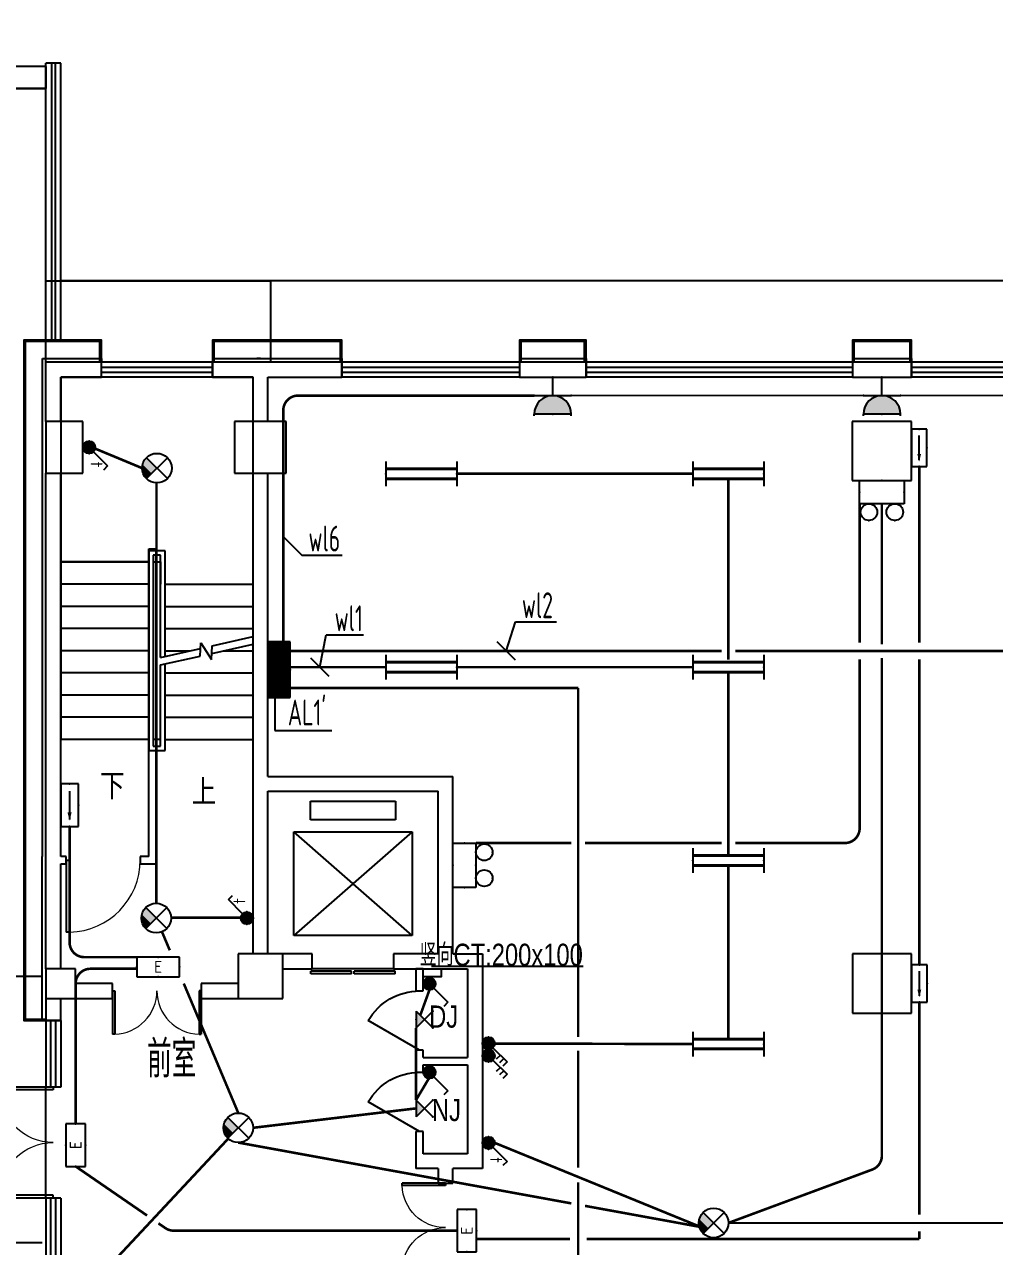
# Model space of a CAD drawing. Extents: x 2166032 to 5302137, y 581493 to 2416206.
# Drawn here: x 2455253 to 2468364, y 1206415 to 1222938 of the extents above; entities that cross this region are included whole.
import ezdxf
from ezdxf.enums import TextEntityAlignment as Align

# ---------------------------------------------------------------- set-up
doc = ezdxf.new("R2010")
doc.units = 0
doc.header["$LTSCALE"] = 1000
doc.header["$MEASUREMENT"] = 0
doc.linetypes.add('DASH', pattern=[0.35, 0.25, -0.1])
for name, color, linetype in [('3T_GLASS', 5, 'Continuous'), ('3T_WOOD', 21, 'Continuous'), ('COLUMN', 2, 'Continuous'), ('DIM-照明', 3, 'Continuous'), ('DIM-箱柜', 3, 'Continuous'), ('DIM_SYMB', 3, 'Continuous'), ('EQUIP-动力', 3, 'Continuous'), ('EQUIP-照明', 3, 'Continuous'), ('EQUIP-箱柜', 3, 'Continuous'), ('PUB_TEXT', 7, 'Continuous'), ('STAIR', 8, 'Continuous'), ('SURFACE', 8, 'Continuous'), ('TEL_TEXT', 7, 'Continuous'), ('WALL', 8, 'Continuous'), ('WINDOW', 8, 'Continuous'), ('WIRE-应急', 6, 'DASH'), ('WIRE-照明', 1, 'Continuous'), ('消防', 7, 'Continuous'), ('石材幕墙', 8, 'Continuous')]:
    doc.layers.add(name, color=color, linetype=linetype)
doc.styles.add('_HZTXT', font='！tssdeng.shx', dxfattribs={"width": 0.8, "bigfont": '！tssdchn.shx'})
doc.styles.add('_TCH_DIM', font='tssdeng.shx', dxfattribs={"bigfont": 'tssdchn.shx'})
doc.styles.add('_TCH_LABEL', font='!tssdeng.shx', dxfattribs={"bigfont": '!tssdchn.shx'})
doc.styles.add('_TEL_DIM', font='@tssdeng.shx', dxfattribs={"width": 0.8, "height": 3.5, "bigfont": '!tssdchn.shx'})
doc.styles.get("Standard").update_dxf_attribs({"font": 'tssdeng.shx', "bigfont": 'tssdchn.shx'})
doc.styles.add('TSSD_REIN', font='tssdeng.shx', dxfattribs={"width": 0.7, "bigfont": 'tssdchn.shx'})

# ---------------------------------------------------------------- blocks, each defined once
blk = doc.blocks.new('$equip$00001160')
for p, q in [((-1.200000000000728, 0.4166666666678793), (-1.200000000000728, -0.4166666666678793)), ((1.200000000000728, 0.4166666666678793), (1.200000000000728, -0.4166666666678793)), ((-1.200000000000728, 0.1666666666678793), (1.200000000000728, 0.1666666666678793)), ((-1.200000000000728, -0.1666666666678793), (1.200000000000728, -0.1666666666678793))]:
    blk.add_line(p, q)
at = {"const_width": 0.1}
for points in [[(-1.200000000000728, 0.1666666666678793), (1.200000000000728, 0.1666666666678793)], [(-1.200000000000728, -0.1666666666678793), (1.200000000000728, -0.1666666666678793)]]:
    blk.add_lwpolyline(points, dxfattribs=at)
at = {"layer": 'EQUIP-照明'}
for p in [(-1.200000000000728, 0), (0, 0.1666666666678793), (1.200000000000728, 0), (0, -0.1666666666678793)]:
    blk.add_point(p, dxfattribs=at)
at = {"layer": 'EQUIP-照明', "flags": 9}
blk.add_attdef('A', (0, 0), '', height=2e-05, dxfattribs=at)
blk = doc.blocks.new('*X38')
at = {"color": 0}
for p, q in [((-250, 32.84271247461896), (-82.84271247461896, 200)), ((-250, 68.19805153394634), (-118.1980515339463, 200)), ((-250, 103.5533905932737), (-153.5533905932737, 200)), ((-250, 138.9087296526011), (-188.9087296526011, 200)), ((-250, 174.2640687119285), (-224.2640687119285, 200)), ((-247.4873734152916, 0), (-47.48737341529158, 200)), ((-212.1320343559642, 0), (-12.13203435596424, 200)), ((-176.7766952966369, 0), (23.22330470336314, 200)), ((-141.4213562373095, 0), (58.57864376269053, 200)), ((-106.0660171779821, 0), (93.93398282201788, 200)), ((-70.71067811865474, 0), (129.2893218813453, 200)), ((-35.35533905932737, 0), (164.6446609406726, 200)), ((0, 0), (200, 200)), ((35.35533905932737, 0), (235.3553390593274, 200)), ((70.71067811865474, 0), (250, 179.2893218813453)), ((106.0660171779821, 0), (250, 143.9339828220179)), ((141.4213562373095, 0), (250, 108.5786437626905)), ((176.7766952966369, 0), (250, 73.22330470336315)), ((212.1320343559642, 0), (250, 37.86796564403577)), ((247.4873734152916, 0), (250, 2.512626584708425))]:
    blk.add_line(p, q, dxfattribs=at)
blk = doc.blocks.new('$equip$00001421')
for p, q in [((0.75, 0.5999999999985448), (-0.75, 0.5999999999985448)), ((-0.75, 0.5999999999985448), (-0.75, 0)), ((0.75, 0), (0.75, 0.5999999999985448)), ((-0.75, 0), (0.75, 0))]:
    blk.add_line(p, q)
at = {"const_width": 0.6000000000000001}
blk.add_lwpolyline([(-0.75, 0.2999999999992724), (0.75, 0.2999999999992724)], dxfattribs=at)
for p in [(0, 0.5999999999985448), (-0.75, 0.2999999999992724), (0, 0), (0.75, 0.2999999999992724)]:
    blk.add_point(p)
at = {"xscale": 0.00300000000061118, "yscale": 0.00300000000061118, "zscale": 0.003}
blk.add_blockref('*X38', (0, 0), dxfattribs=at)
at = {"style": '_TCH_LABEL', "flags": 9}
blk.add_attdef('A', (0, 0), '', height=2e-05, dxfattribs=at)
blk = doc.blocks.new('$equip$00001190')
for p, q in [((-0.353553390592424, 0.353553390592424), (0.353553390592424, -0.353553390592424)), ((-0.353553390592424, -0.353553390592424), (0.353553390592424, 0.353553390592424))]:
    blk.add_line(p, q)
blk.add_circle((0, 0), 0.5)
for points in [[(-0.1767766941156879, -0.1767766964767361), (-0.4829629140076577, 0.1294095193261455), (0, 0), (-0.3535533929534722, 0.3535533882350137)], [(-0.3061772342116456, -0.3061772382970958), (-0.4829629122796177, -0.129409525776282), (-0.1767766941156879, -0.1767766964767361), (-0.4829629140076577, 0.1294095193261455)], [(-0.3535533882350137, -0.3535533929534722), (-0.3535533882350137, -0.3535533929534722), (-0.3061772342116456, -0.3061772382970958), (-0.4829629122796177, -0.129409525776282)]]:
    blk.add_solid(points)
at = {"flags": 9}
blk.add_attdef('A', (0, 0), '', height=2e-05, dxfattribs=at)
blk = doc.blocks.new('$equip$00001964')
for p, q in [((0.1473139127447212, 0.3556472460822988), (0.624999999996362, 0.8333333333339397)), ((0.624999999996362, 0.8333333333339397), (0.7664213562347868, 0.6919119770955149)), ((0.3987258300185204, 0.607059163356098), (0.5401471862533072, 0.4656378071176732)), ((0.5118629150056222, 0.7201962483431998), (0.653284271244047, 0.578774892108413))]:
    blk.add_line(p, q)
blk.add_circle((-3.637978807091713e-12, 0.2083333333339397), 0.2083333333334168)
for p in [(0, 0.4166666666660603), (-0.2083333333393966, 0.2083333333284827), (0, 0), (0.2083333333284827, 0.2083333333284827)]:
    blk.add_point(p)
for points in [[(-3.637978807091713e-12, 0.4166666666660603), (-3.637978807091713e-12, 0.4166666666660603), (-0.1041666666715173, 0.3887552924552438), (0.1041666666642413, 0.3887552924552438)], [(-0.1804219591249421, 0.312500000001819), (0.1804219591176661, 0.312500000001819), (-0.2083333333357587, 0.2083333333339397), (0.2083333333284827, 0.2083333333339397)], [(-0.1804219591249421, 0.1041666666660603), (0.1804219591176661, 0.1041666666660603), (-0.2083333333357587, 0.2083333333339397), (0.2083333333284827, 0.2083333333339397)], [(-0.1041666666715173, 0.3887552924552438), (0.1041666666642413, 0.3887552924552438), (-0.1804219591249421, 0.312500000001819), (0.1804219591176661, 0.312500000001819)], [(-0.1041666666715173, 0.02791137421263556), (0.1041666666642413, 0.02791137421263556), (-0.1804219591249421, 0.1041666666660603), (0.1804219591176661, 0.1041666666660603)], [(-3.637978807091713e-12, 1.818989403545856e-12), (-3.637978807091713e-12, 1.818989403545856e-12), (-0.1041666666715173, 0.02791137421263556), (0.1041666666642413, 0.02791137421263556)]]:
    blk.add_solid(points)
at = {"layer": 'TEL_TEXT', "style": '_TEL_DIM', "flags": 1}
blk.add_attdef('A', text='', height=2e-05, dxfattribs=at).set_placement((0, 0), align=Align.MIDDLE_CENTER)
blk = doc.blocks.new('$equip$00001822')
for p, q in [((0.1473139127483591, 0.3556472460822988), (0.625, 0.8333333333339397)), ((0.625, 0.8333333333339397), (0.7664213562384248, 0.6919119770955149))]:
    blk.add_line(p, q)
blk.add_circle((0, 0.2083333333339397), 0.2083333333334168)
for p in [(0, 0.4166666666660603), (-0.2083333333357587, 0.2083333333339397), (-0.01544940226449398, 0.0005736313996749232), (0.2083333333357587, 0.2083333333339397)]:
    blk.add_point(p)
for points in [[(0, 0.4166666666660603), (0, 0.4166666666660603), (-0.1041666666715173, 0.3887552924552438), (0.1041666666715173, 0.3887552924552438)], [(-0.1804219591213041, 0.312500000001819), (0.1804219591213041, 0.312500000001819), (-0.2083333333284827, 0.2083333333339397), (0.2083333333284827, 0.2083333333339397)], [(-0.1804219591213041, 0.1041666666660603), (0.1804219591213041, 0.1041666666660603), (-0.2083333333284827, 0.2083333333339397), (0.2083333333284827, 0.2083333333339397)], [(-0.1041666666715173, 0.3887552924552438), (0.1041666666715173, 0.3887552924552438), (-0.1804219591213041, 0.312500000001819), (0.1804219591213041, 0.312500000001819)], [(-0.1041666666715173, 0.02791137421263556), (0.1041666666715173, 0.02791137421263556), (-0.1804219591213041, 0.1041666666660603), (0.1804219591213041, 0.1041666666660603)], [(0, 1.818989403545856e-12), (0, 1.818989403545856e-12), (-0.1041666666715173, 0.02791137421263556), (0.1041666666715173, 0.02791137421263556)]]:
    blk.add_solid(points)
at = {"color": 7, "style": '_TEL_DIM'}
blk.add_attdef('$TEXT$', text='', height=0.4, dxfattribs=at).set_placement((0.5805799275694881, 0.4645799965601327), align=Align.MIDDLE_CENTER)
at = {"color": 7, "style": '_TEL_DIM', "flags": 1}
blk.add_attdef('A', text='', height=2e-05, dxfattribs=at).set_placement((0, 0), align=Align.MIDDLE_CENTER)
blk = doc.blocks.new('$equip$00001776')
for p, q in [((0.7200000000011642, 0.6599999999998545), (-0.7200000000011642, 0.6599999999998545)), ((-0.7200000000011642, 0.6599999999998545), (-0.7200000000011642, 0)), ((0.7200000000011642, 0), (0.7200000000011642, 0.6599999999998545)), ((-0.7200000000011642, 0), (0.7200000000011642, 0))]:
    blk.add_line(p, q)
for p in [(0, 0.6599999999998545), (-0.7200000000011642, 0.3299999999999272), (0, 0), (0.7200000000011642, 0.3299999999999272)]:
    blk.add_point(p)
at = {"color": 7, "style": '_TEL_DIM'}
blk.add_attdef('$TEXT$', text='', height=0.4, dxfattribs=at).set_placement((0, 0.3299999999999272), align=Align.MIDDLE_CENTER)
at = {"color": 7, "style": '_TEL_DIM', "flags": 1}
blk.add_attdef('A', text='', height=2e-05, dxfattribs=at).set_placement((0, 0), align=Align.MIDDLE_CENTER)
blk = doc.blocks.new('$equip$00001687')
for p, q in [((0.7199999999975262, 0.6000000000003638), (-0.7199999999975262, 0.6000000000003638)), ((-0.7199999999975262, 0.6000000000003638), (-0.7199999999975262, 0)), ((0.7199999999975262, 0), (0.7199999999975262, 0.6000000000003638)), ((-0.7199999999975262, 0), (0.7199999999975262, 0))]:
    blk.add_line(p, q)
at = {"color": 7}
blk.add_line((-0.4800000000032014, 0.2999999999992724), (0.4800000000032014, 0.2999999999992724), dxfattribs=at)
for p in [(0, 0.6000000000003638), (-0.7199999999975262, 0.2999999999992724), (0, 0), (0.7199999999975262, 0.2999999999992724)]:
    blk.add_point(p)
blk.add_solid([(0.2400000000016007, 0.228000000000975), (0.5280000000020664, 0.2999999999992724), (0.2400000000016007, 0.3719999999993888)])
at = {"layer": 'TEL_TEXT', "style": '_TEL_DIM', "flags": 1}
blk.add_attdef('A', text='', height=2e-05, dxfattribs=at).set_placement((0, 0), align=Align.MIDDLE_CENTER)
blk = doc.blocks.new('$equip$00001237')
for p, q in [((-0.5, 1.05000000000291), (-0.5, 1)), ((-0.5, 1), (0.5, 1)), ((0.5, 1.05000000000291), (0.5, 1)), ((0.5, 0.5), (-0.5, 0.5)), ((0, 0.5), (0, 0))]:
    blk.add_line(p, q)
blk.add_arc((0, 1), 0.500000000000025, 180, 0)
for p in [(0, 1), (-0.5, 0.5), (0.5, 0.5), (0, 0)]:
    blk.add_point(p)
for points in [[(0.4330127018911298, 0.75), (-0.4330127018911298, 0.75), (0.5, 1), (-0.5, 1)], [(0.25, 0.5669872981088702), (-0.25, 0.5669872981088702), (0.4330127018911298, 0.75), (-0.4330127018911298, 0.75)], [(0, 0.5), (0, 0.5), (0.25, 0.5669872981088702), (-0.25, 0.5669872981088702)]]:
    blk.add_solid(points)
at = {"flags": 9}
blk.add_attdef('A', (0, 0), '', height=2e-05, dxfattribs=at)
blk = doc.blocks.new('$equip_U$00000006')
at = {"color": 3}
for p, q in [((-0.600237694918178, 0.6243244777433574), (0.600237694918178, 0.6243244777433574)), ((-0.600237694918178, 0), (-0.600237694918178, 0.6243244777433574)), ((0.600237694918178, 0.6243244777433574), (0.600237694918178, 0)), ((0.600237694918178, 0), (-0.600237694918178, 0))]:
    blk.add_line(p, q, dxfattribs=at)
for centre in [(-0.3501396374776959, 0.8490822153980844), (0.3501396380015649, 0.8490822153980844)]:
    blk.add_circle(centre, 0.2247577376208029, dxfattribs=at)
at = {"style": '_TEL_DIM', "flags": 1}
blk.add_attdef('A', text='', height=2e-05, dxfattribs=at).set_placement((0, 0), align=Align.MIDDLE_CENTER)
blk = doc.blocks.new('$equip_U$00000175(20081108-2321)')
for p in [(0, 0.6243244777433574), (-0.6002376948017627, 0.3121622388716787), (0, 0), (0.6002376950345933, 0.3121622388716787)]:
    blk.add_point(p)
blk.add_blockref('$equip_U$00000006', (0, 0))
at = {"color": 7, "style": '_TEL_DIM', "flags": 1}
blk.add_attdef('A', text='', height=2.5e-05, dxfattribs=at).set_placement((0, 0), align=Align.MIDDLE_CENTER)
blk = doc.blocks.new('$equip_U$00000184(许虹剑)')
for p in [(-0.3501396375941113, 1.073839953023707), (0.3501396378851496, 1.073839953023707), (-0.600237694918178, 0.3121622388862306), (-1.164153218269348e-10, 1.455191522836685e-11), (0.600237694918178, 0.3121622388862306)]:
    blk.add_point(p)
blk.add_blockref('$equip_U$00000175(20081108-2321)', (-1.164153218269348e-10, 1.455191522836685e-11))
at = {"color": 7, "style": '_TEL_DIM', "flags": 1}
blk.add_attdef('A', text='', height=2.5e-05, dxfattribs=at).set_placement((0, 0), align=Align.MIDDLE_CENTER)
blk = doc.blocks.new('$equip_U$00000360(20081108-2321)')
at = {"ltscale": 5}
for p in [(-0.3501396372448653, 1.073839953023707), (0.3501396381761879, 1.073839953023707), (-0.6002376948017627, 0.3121622388716787), (2.328306436538696e-10, 0), (0.600237695267424, 0.3121622388716787)]:
    blk.add_point(p, dxfattribs=at)
blk.add_blockref('$equip_U$00000184(许虹剑)', (2.328306436538696e-10, 0), dxfattribs=at)
at = {"color": 7, "style": '_TEL_DIM', "flags": 1}
blk.add_attdef('A', text='', height=2.5e-05, dxfattribs=at).set_placement((2.328306436538696e-10, 0), align=Align.MIDDLE_CENTER)
blk = doc.blocks.new('$equip$00001686')
for p, q in [((0.7199999999975262, 0.6000000000003638), (-0.7199999999975262, 0.6000000000003638)), ((-0.7199999999975262, 0.6000000000003638), (-0.7199999999975262, 0)), ((0.7199999999975262, 0), (0.7199999999975262, 0.6000000000003638)), ((-0.7199999999975262, 0), (0.7199999999975262, 0))]:
    blk.add_line(p, q)
at = {"color": 7}
blk.add_line((-0.4800000000032014, 0.2999999999992724), (0.4800000000032014, 0.2999999999992724), dxfattribs=at)
for p in [(0, 0.6000000000003638), (-0.7199999999975262, 0.2999999999992724), (0, 0), (0.7199999999975262, 0.2999999999992724)]:
    blk.add_point(p)
blk.add_solid([(-0.2400000000016007, 0.228000000000975), (-0.5280000000020664, 0.2999999999992724), (-0.2400000000016007, 0.3719999999993888)])
at = {"layer": 'TEL_TEXT', "style": '_TEL_DIM', "flags": 1}
blk.add_attdef('A', text='', height=2e-05, dxfattribs=at).set_placement((0, 0), align=Align.MIDDLE_CENTER)
blk = doc.blocks.new('$equip$00001154')
for p, q in [((0, 0.2828427124768496), (0, -0.2828427124768496)), ((0, 0.2828427124768496), (0.5656854249500611, -0.2828427124768496)), ((0.5656854249500611, 0.2828427124768496), (0, -0.2828427124768496))]:
    blk.add_line(p, q)
for p in [(0, 0.004449836778803729), (0.2828427124732116, 0), (0.5656854249500611, 0.2828427124768496), (0.5656854249500611, -0.2828427124768496)]:
    blk.add_point(p)
blk.add_solid([(0, -0.2828427124768496), (0.2828427124732116, 0), (0, 0.2828427124768496)])
at = {"layer": 'TEL_TEXT', "style": '_TEL_DIM', "flags": 1}
blk.add_attdef('A', text='', height=2e-05, dxfattribs=at).set_placement((0, 0), align=Align.MIDDLE_CENTER)
blk = doc.blocks.new('$equip$00001962')
for p, q in [((0.1473139127519971, 0.3556472460822988), (0.625000000003638, 0.8333333333339397)), ((0.625000000003638, 0.8333333333339397), (0.7664213562420628, 0.6919119770955149))]:
    blk.add_line(p, q)
blk.add_circle((3.637978807091713e-12, 0.2083333333339397), 0.2083333333334168)
for p in [(1.091393642127514e-11, 0.4166666666660603), (-0.2083333333284827, 0.2083333333375776), (1.091393642127514e-11, 0), (0.2083333333393966, 0.2083333333375776)]:
    blk.add_point(p)
for points in [[(3.637978807091713e-12, 0.4166666666660603), (3.637978807091713e-12, 0.4166666666660603), (-0.1041666666642413, 0.3887552924552438), (0.1041666666715173, 0.3887552924552438)], [(-0.1804219591176661, 0.312500000001819), (0.1804219591249421, 0.312500000001819), (-0.2083333333284827, 0.2083333333339397), (0.2083333333357587, 0.2083333333339397)], [(-0.1804219591176661, 0.1041666666660603), (0.1804219591249421, 0.1041666666660603), (-0.2083333333284827, 0.2083333333339397), (0.2083333333357587, 0.2083333333339397)], [(-0.1041666666642413, 0.3887552924552438), (0.1041666666715173, 0.3887552924552438), (-0.1804219591176661, 0.312500000001819), (0.1804219591249421, 0.312500000001819)], [(-0.1041666666642413, 0.02791137421263556), (0.1041666666715173, 0.02791137421263556), (-0.1804219591176661, 0.1041666666660603), (0.1804219591249421, 0.1041666666660603)], [(3.637978807091713e-12, 1.818989403545856e-12), (3.637978807091713e-12, 1.818989403545856e-12), (-0.1041666666642413, 0.02791137421263556), (0.1041666666715173, 0.02791137421263556)]]:
    blk.add_solid(points)
at = {"layer": 'TEL_TEXT', "style": '_TEL_DIM', "flags": 1}
blk.add_attdef('A', text='', height=2e-05, dxfattribs=at).set_placement((0, 0), align=Align.MIDDLE_CENTER)
blk = doc.blocks.new('$TCHSYS$LDOR22D')
for p, q in [((-0.5166666666663637, 0.8332552583810156), (-0.01666666666671013, 0.8332552583810156)), ((-0.5166666666663637, 0.8332552583810156), (-0.5166666666663637, 0.6666666666662593)), ((-0.01666666666671013, 0.8332552583810156), (-0.01666666666671013, 0.6666666666662593)), ((0.01666666666660888, 0.8332552583810156), (0.01666666666660888, 0.6666666666662593)), ((0.01666666666660888, 0.8332552583810156), (0.5166666666662572, 0.8332552583810156)), ((0.5166666666662572, 0.8332552583810156), (0.5166666666662572, 0.6666666666662593)), ((-0.5166666666663637, 0.6666666666662593), (-0.01666666666671013, 0.6666666666662593)), ((0.01666666666660888, 0.6666666666662593), (0.5166666666662572, 0.6666666666662593)), ((-0.5000000000000071, 0.4999999999999858), (0.5000000000000373, 0.4999999999999858))]:
    blk.add_line(p, q)
blk = doc.blocks.new('$DorLib2D$00000001')
for p, q in [((0.45, 0.9750000000000001), (0.5000000000000002, 0.9750000000000001)), ((0.45, 0), (0.45, 0.9750000000000001)), ((0.5, 0), (0.5, 0.9750000000000001)), ((0.5, 0), (0.45, 0))]:
    blk.add_line(p, q)
at = {"lineweight": 13}
blk.add_arc((0.475, 0), 0.975, 91.4692835813538, 180, dxfattribs=at)
blk = doc.blocks.new('$TCHSYS$WIN2D')
for p, q in [((-0.5, 0.5), (0.5, 0.5)), ((-0.5, 0.5), (-0.4999999999999999, -0.5)), ((0.5, 0.5), (0.4999999999999998, -0.5)), ((0.5, 0.1666666666666666), (-0.5, 0.1666666666666666)), ((0.5, -0.1666666666666667), (-0.5, -0.1666666666666667)), ((-0.4999999999999999, -0.5), (0.5, -0.5))]:
    blk.add_line(p, q)
blk = doc.blocks.new('$DorLib2D$00000002')
for p, q in [((-0.5, -5.684341886080802e-17), (-0.5000000000000007, 0.4875)), ((-0.4750000000000007, 0.4875), (-0.5000000000000007, 0.4875)), ((-0.475, -2.842170943040401e-17), (-0.4750000000000007, 0.4875)), ((0.475, -2.842170943040401e-17), (0.4750000000000007, 0.4875)), ((0.4750000000000007, 0.4875), (0.5000000000000007, 0.4875)), ((0.5, -5.684341886080802e-17), (0.5000000000000007, 0.4875)), ((-0.5, -5.684341886080802e-17), (-0.475, -2.842170943040401e-17)), ((0.5, -5.684341886080802e-17), (0.475, -2.842170943040401e-17))]:
    blk.add_line(p, q)
at = {"lineweight": 13}
for centre, start, end in [((-0.4875, -4.263256414560601e-17), 0, 88.53071641864632), ((0.4875, -4.263256414560601e-17), 91.4692835813537, 180)]:
    blk.add_arc(centre, 0.4875, start, end, dxfattribs=at)
blk = doc.blocks.new('$DorLib2D$00000214')
at = {"color": 0}
blk.add_line((0.4999999999999893, 1.06581410364015e-14), (4.618527782440651e-14, 0.8660254037843593), dxfattribs=at)
blk.add_arc((0.5000000000005471, -6.359357485052897e-13), 1.000000000000801, 120.00000000012, 180, dxfattribs=at)

msp = doc.modelspace()

# ---------------------------------------------------------------- linework, layer by layer
msp.add_line((2460752.979854351, 1210206.260309126), (2462805.727399895, 1210206.260309126))
for points in [[(2455542.775009083, 1218670.66896029), (2455542.77500908, 1222414.3481755)], [(2455742.77500908, 1222414.3481755), (2455542.77500908, 1222414.3481755)], [(2455742.775009083, 1218670.66896029), (2455742.77500908, 1222414.3481755)]]:
    msp.add_lwpolyline(points)
msp.add_lwpolyline([(2460642.775020835, 1210170.668960112), (2460885.847029429, 1210170.668960112), (2460885.847029429, 1210062.213163834), (2460642.775020835, 1210062.213163834)], close=True)
msp.add_circle((2604640.48677554, 1020101.348548786), 438608.5182829647)
at = {"layer": '3T_GLASS'}
for points in [[(2455617.77500908, 1222414.348175501), (2455617.775009055, 1218670.66896029)], [(2455667.77500908, 1222414.3481755), (2455667.775009055, 1218670.66896029)]]:
    msp.add_lwpolyline(points, dxfattribs=at)
at = {"layer": '3T_WOOD'}
msp.add_lwpolyline([(2490692.775009075, 1219470.669068724), (2455742.775009083, 1219470.668960291)], dxfattribs=at)
at = {"layer": 'COLUMN'}
for p, q in [((2456042.771194351, 1217570.668960297), (2455542.775009083, 1217570.668960297)), ((2455542.775009083, 1217570.668960297), (2455542.775009083, 1216870.66934179)), ((2456042.771194351, 1216870.66934179), (2456042.771194351, 1217570.668960297)), ((2458791.202983868, 1217570.668197372), (2458091.19993211, 1217570.668197372)), ((2458091.19993211, 1217570.668197372), (2458091.19993211, 1216870.668960312)), ((2458791.202983868, 1216870.668960312), (2458791.202983868, 1217570.668197372)), ((2467241.202983868, 1217570.66896034), (2466441.19993211, 1217570.66896034)), ((2466441.19993211, 1217570.66896034), (2466441.19993211, 1216770.668960312)), ((2467241.202983868, 1216770.668960312), (2467241.202983868, 1217570.66896034)), ((2455542.775009083, 1216870.66934179), (2456042.771194351, 1216870.66934179)), ((2458091.19993211, 1216870.668960312), (2458791.202983868, 1216870.668960312)), ((2466441.19993211, 1216770.668960312), (2467241.202983868, 1216770.668960312)), ((2458742.775009077, 1210370.668960293), (2458142.775009077, 1210370.668960293)), ((2458142.775009077, 1210370.668960293), (2458142.775009077, 1209770.668960293)), ((2458742.775009077, 1209770.668960293), (2458742.775009077, 1210370.668960293)), ((2467242.773864639, 1210370.668960293), (2466442.770812881, 1210370.668960293)), ((2466442.770812881, 1210370.668960293), (2466442.770812881, 1209570.668197381)), ((2467242.773864639, 1209570.668197381), (2467242.773864639, 1210370.668960293)), ((2455942.775009073, 1210170.668960293), (2455542.775009073, 1210170.668960293)), ((2455542.775009073, 1210170.668960293), (2455542.775009073, 1209770.668960293)), ((2455942.775009073, 1209770.668960293), (2455942.775009073, 1210170.668960293)), ((2455542.775009073, 1209770.668960293), (2455942.775009073, 1209770.668960293)), ((2458142.775009077, 1209770.668960293), (2458742.775009077, 1209770.668960293)), ((2466442.770812881, 1209570.668197381), (2467242.773864639, 1209570.668197381))]:
    msp.add_line(p, q, dxfattribs=at)
at = {"layer": 'DIM-照明'}
for p, q in [((2458752.706459573, 1216189.656380548), (2458749.569747623, 1215839.670436489)), ((2461888.209117571, 1214341.811756838), (2461640.721744156, 1214589.299130254)), ((2459120.718762778, 1214372.597412319), (2459368.206136193, 1214125.110038904))]:
    msp.add_line(p, q, dxfattribs=at)
for points in [[(2458751.138103598, 1216014.663408519), (2459003.298379202, 1215762.503132914)], [(2459003.298379202, 1215762.503132914), (2459548.759917664, 1215762.503132914)], [(2461764.465430863, 1214465.555443546), (2461888.217719707, 1214860.694088504)], [(2461888.217719707, 1214860.694088504), (2462442.294642784, 1214860.694088504)], [(2459244.462449485, 1214248.853725611), (2459331.329910012, 1214684.401353203)], [(2459331.329910012, 1214684.401353203), (2459833.714525397, 1214684.401353203)]]:
    msp.add_lwpolyline(points, dxfattribs=at)
at = {"layer": 'DIM-箱柜'}
for p, q in [((2458638.279087014, 1213881.042566603), (2458638.279087014, 1213391.128455927)), ((2458638.279087014, 1213391.128455927), (2459408.606459536, 1213391.128455927))]:
    msp.add_line(p, q, dxfattribs=at)
at = {"layer": 'DIM_SYMB'}
for points in [[(2456417.775009078, 1212910.108995194, 0, 0, 0), (2456417.775009078, 1216628.668960293, 0, 0, 0), (2457667.775009078, 1216628.668960293, 0, 0, 0), (2457667.775009078, 1215295.808191132, 80.00000000000001, 0, 0), (2457667.775009078, 1214995.808191132, 0, 0, 0)], [(2457667.775009078, 1212833.782444483, 0, 0, 0), (2457667.775009078, 1213725.220233911, 80.00000000000001, 0, 0), (2457667.775009078, 1214025.220233911, 0, 0, 0)]]:
    msp.add_lwpolyline(points, format="xyseb", dxfattribs=at)
at = {"layer": 'STAIR', "color": 8}
msp.add_line((2448542.775009045, 1222070.66896028), (2455542.77500908, 1222070.66896028), dxfattribs=at)
at = {"layer": 'STAIR'}
for p, q in [((2458342.775009076, 1218170.668960291), (2455742.775009076, 1218170.668960291)), ((2455742.775009076, 1218170.668960291), (2455742.775009076, 1215670.668960291)), ((2458342.775009076, 1215370.668960291), (2458342.775009076, 1218170.668960291)), ((2457152.775009063, 1215820.668960571), (2456932.775009063, 1215820.668960571)), ((2456932.775009063, 1215820.668960571), (2456932.775009063, 1213120.668960571)), ((2457152.775009042, 1214394.742020955), (2457152.775009063, 1215820.668960571)), ((2455742.775009076, 1215670.668960291), (2455742.775009076, 1213270.668960291)), ((2456932.775009042, 1215670.668960156), (2455742.775009076, 1215670.668960291)), ((2455742.775009076, 1215670.668960291), (2456932.775009042, 1215670.668960142)), ((2457092.775009063, 1215760.668960571), (2456992.775009063, 1215760.668960571)), ((2456992.775009063, 1215760.668960571), (2456992.775009063, 1213180.668960571)), ((2456992.775009076, 1215670.668960291), (2456992.775009076, 1213270.668960291)), ((2456992.775009084, 1215670.668960142), (2457092.775009076, 1215670.668960291)), ((2457092.775009084, 1214381.236395986), (2457092.775009063, 1215760.668960571)), ((2457092.775009076, 1215670.668960291), (2457092.775009076, 1215370.668960291)), ((2456932.775009042, 1215370.668960156), (2455742.775009076, 1215370.668960291)), ((2457092.775009068, 1214381.236395982), (2457092.775009076, 1215370.668960291)), ((2457152.775009042, 1215370.668960547), (2458342.775009076, 1215370.668960291)), ((2457152.775009042, 1215370.668960547), (2458342.775009076, 1215370.668960291)), ((2458342.775009068, 1214662.603582763), (2458342.775009076, 1215370.668960291)), ((2456932.775009042, 1215070.668960547), (2455742.775009076, 1215070.668960291)), ((2457152.775009042, 1215070.668960156), (2458342.775009076, 1215070.668960291)), ((2456932.775009042, 1214770.668960156), (2455742.775009076, 1214770.668960291)), ((2457152.775009042, 1214770.668960547), (2458342.775009076, 1214770.668960291)), ((2457788.040831429, 1214537.736386777), (2458342.775009068, 1214662.603583113)), ((2457092.775009068, 1214381.236395791), (2457632.220928587, 1214502.662300544)), ((2457628.039993763, 1214399.219139691), (2457635.245900687, 1214577.505032236)), ((2457635.245900687, 1214577.505032236), (2457780.498425664, 1214351.124939063)), ((2457780.498425664, 1214351.124939063), (2457788.040831429, 1214537.736386777)), ((2457783.859896606, 1214434.293225969), (2458342.775009068, 1214560.101524873)), ((2458342.775009076, 1213270.668960291), (2458342.775009068, 1214560.10152457)), ((2456932.775009042, 1214470.668960547), (2455742.775009076, 1214470.668960291)), ((2457092.775009068, 1214278.734337198), (2457628.039993763, 1214399.219139691)), ((2457152.775009042, 1214470.668960156), (2457490.087525981, 1214470.668960193)), ((2457945.462493259, 1214470.668960245), (2458342.775009076, 1214470.668960291)), ((2456932.775009042, 1214170.668960156), (2455742.775009076, 1214170.668960291)), ((2457092.775009076, 1213270.668960291), (2457092.775009068, 1214278.73433665)), ((2457092.775009063, 1213180.668960571), (2457092.775009084, 1214278.734336654)), ((2457152.775009063, 1213120.668960571), (2457152.775009042, 1214292.239961627)), ((2457152.775009042, 1214170.668960156), (2458342.775009076, 1214170.668960291)), ((2456932.775009042, 1213870.668960156), (2455742.775009076, 1213870.668960291)), ((2457152.775009042, 1213870.668960156), (2458342.775009076, 1213870.668960291)), ((2456932.775009042, 1213570.668960156), (2455742.775009076, 1213570.668960291)), ((2457152.775009042, 1213570.668960156), (2458342.775009076, 1213570.668960291)), ((2456932.775009042, 1213270.668960156), (2455742.775009076, 1213270.668960291)), ((2457092.775009076, 1213270.668960291), (2456992.775009076, 1213270.668960291)), ((2456992.775009063, 1213180.668960571), (2457092.775009063, 1213180.668960571)), ((2457152.775009042, 1213270.668960547), (2458342.775009076, 1213270.668960291)), ((2456932.775009063, 1213120.668960571), (2457152.775009063, 1213120.668960571)), ((2459117.775009626, 1212185.389743776), (2459117.775009626, 1212435.389743776)), ((2459117.775009626, 1212435.389743776), (2460267.775009627, 1212435.389743776)), ((2460267.775009627, 1212435.389743776), (2460267.775009627, 1212185.389743776)), ((2460267.775009627, 1212185.389743776), (2459117.775009626, 1212185.389743776)), ((2458892.775009626, 1210620.668960356), (2458892.775009626, 1212020.668960356)), ((2458892.775009626, 1212020.668960356), (2460492.775009626, 1212020.668960356)), ((2460492.775009626, 1212020.668960356), (2458892.775009626, 1210620.668960356)), ((2460492.775009626, 1210620.668960356), (2458892.775009626, 1212020.668960356)), ((2460492.775009626, 1212020.668960356), (2460492.775009626, 1210620.668960356)), ((2460492.775009626, 1210620.668960356), (2458892.775009626, 1210620.668960356)), ((2445342.775009654, 1206470.668960639), (2455492.775008631, 1206470.66895819))]:
    msp.add_line(p, q, dxfattribs=at)
for points in [[(2455542.775009424, 1218370.668960282), (2455542.775009403, 1219470.668960291), (2458577.197979981, 1219470.668969652), (2458577.197980318, 1218370.668960332)], [(2445342.775009096, 1209770.668960645), (2445342.775009043, 1210070.668960645), (2455497.775009085, 1210070.668960216)]]:
    msp.add_lwpolyline(points, dxfattribs=at)
at = {"layer": 'SURFACE'}
for p, q in [((2455497.77500909, 1218420.668960263), (2456292.775008874, 1218420.668960283)), ((2455497.775009077, 1217370.668960297), (2455497.77500909, 1218420.668960263)), ((2456292.775008874, 1218420.668960283), (2456292.775008874, 1218370.668960303)), ((2457792.775009027, 1218420.668960298), (2457792.775009026, 1218370.668960296)), ((2457792.775009027, 1218420.668960298), (2458442.775009077, 1218420.668960293)), ((2458442.775009077, 1218420.668960293), (2458392.775009077, 1218420.668960293)), ((2458392.775009076, 1218420.668960265), (2458392.775009077, 1218420.668960293)), ((2458442.775009077, 1218420.668960293), (2459542.775009027, 1218420.668960296)), ((2459542.775009027, 1218420.668960296), (2459542.775009026, 1218370.668960293)), ((2461942.775009179, 1218420.668960297), (2461942.775009179, 1218370.668960294)), ((2461942.775009179, 1218420.668960297), (2462842.775009179, 1218420.668960298)), ((2462842.775009179, 1218420.668960298), (2462842.775009179, 1218370.668960295)), ((2466442.775008874, 1218420.6689603), (2466442.775008874, 1218370.668960297)), ((2466442.775008874, 1218420.6689603), (2467242.775008874, 1218420.668960301)), ((2467242.775008874, 1218420.668960301), (2467242.775008874, 1218370.668960297)), ((2455497.775009077, 1211690.668960158), (2455497.775009077, 1217370.668960297)), ((2455492.775009077, 1211640.668960158), (2455492.775009077, 1211690.668960158)), ((2455497.775009077, 1211690.668960158), (2455492.775009077, 1211690.668960158)), ((2455492.775009077, 1209870.668960293), (2455492.775009077, 1211640.668960158)), ((2455492.775008625, 1209470.668960331), (2455492.775008637, 1210070.668960148)), ((2455492.775008625, 1209470.668960331), (2455542.775008637, 1209470.668960331))]:
    msp.add_line(p, q, dxfattribs=at)
at = {"layer": 'WALL'}
for p, q in [((2456292.775009155, 1218370.66896029), (2455542.775009009, 1218370.668960372)), ((2455542.775009, 1217570.668959744), (2455542.775009009, 1218370.668960372)), ((2456292.775009155, 1218170.668960293), (2456292.775009155, 1218370.66896029)), ((2458442.775009077, 1218370.668960293), (2457792.775009155, 1218370.668960249)), ((2457792.775009155, 1218370.668960249), (2457792.775009155, 1218170.668960294)), ((2459542.775009155, 1218370.668960273), (2458442.775009077, 1218370.668960293)), ((2459542.775009155, 1218170.668960287), (2459542.775009155, 1218370.668960273)), ((2462842.775009155, 1218370.668960275), (2461942.775009155, 1218370.668960274)), ((2461942.775009155, 1218370.668960274), (2461942.775009155, 1218170.668960288)), ((2462842.775009155, 1218170.668960289), (2462842.775009155, 1218370.668960275)), ((2467242.775009155, 1218370.668960277), (2466442.775009155, 1218370.668960277)), ((2466442.775009155, 1218370.668960277), (2466442.775009155, 1218170.668960291)), ((2467242.775009155, 1218170.668960291), (2467242.775009155, 1218370.668960277)), ((2455742.77500901, 1218170.668960372), (2456292.775009155, 1218170.668960293)), ((2455742.775008987, 1217570.668959744), (2455742.77500901, 1218170.668960372)), ((2457792.775009155, 1218170.668960294), (2458342.775009221, 1218170.668960374)), ((2458342.775009172, 1217570.668197073), (2458342.775009221, 1218170.668960374)), ((2458542.775009109, 1218170.668960302), (2459542.775009155, 1218170.668960287)), ((2458542.775009245, 1217570.668197073), (2458542.775009109, 1218170.668960302)), ((2461942.775009155, 1218170.668960288), (2462842.775009155, 1218170.668960289)), ((2466442.775009155, 1218170.668960291), (2467242.775009155, 1218170.668960291)), ((2455542.775009077, 1211640.668960158), (2455542.775009101, 1216870.669341778)), ((2455742.775009096, 1211690.668960253), (2455742.775009078, 1216870.669341778)), ((2458342.775009077, 1212670.537672237), (2458342.775009061, 1216870.668960183)), ((2458542.775009024, 1212770.537672265), (2458542.775009025, 1216870.668960183)), ((2456932.775009125, 1211690.668960253), (2456932.775009077, 1215850.668960085)), ((2456932.775009077, 1215850.668960085), (2457032.775009077, 1215850.668960085)), ((2457032.775009127, 1211590.668960253), (2457032.775009077, 1215850.668960085)), ((2458342.775009062, 1210370.668959961), (2458342.775009077, 1212670.537672237)), ((2458542.775009024, 1212770.537672265), (2461042.775009671, 1212770.537672266)), ((2461042.775009672, 1210370.665526425), (2461042.775009671, 1212770.537672266)), ((2458542.775009172, 1212570.53767207), (2460842.775009546, 1212570.53767207)), ((2458542.775009152, 1210370.668959961), (2458542.775009172, 1212570.53767207)), ((2460842.775009546, 1210370.6689604), (2460842.775009546, 1212570.53767207)), ((2455817.775009765, 1211690.668960166), (2455742.775009096, 1211690.668960253)), ((2455817.775009765, 1211590.668960246), (2455817.775009765, 1211690.668960166)), ((2456932.775009125, 1211690.668960253), (2456817.775008545, 1211690.668960166)), ((2456817.775008545, 1211690.668960166), (2456817.775008545, 1211590.668960246)), ((2455542.775009231, 1210170.668959961), (2455542.775009077, 1211640.668960158)), ((2455742.77500897, 1211590.668960253), (2455817.775009765, 1211590.668960246)), ((2455742.775009013, 1210170.668959961), (2455742.77500897, 1211590.668960253)), ((2456817.775008545, 1211590.668960246), (2457032.775009127, 1211590.668960253)), ((2459142.774627686, 1210370.668960474), (2458742.775008952, 1210370.66896044)), ((2459142.774627686, 1210170.668960447), (2459142.774627686, 1210370.668960474)), ((2460842.775009546, 1210370.6689604), (2460242.774627686, 1210370.668960492)), ((2460242.774627686, 1210370.668960492), (2460242.774627686, 1210170.668960447)), ((2461042.775009672, 1210370.665526425), (2461442.775009894, 1210370.665526425)), ((2461442.775009894, 1210370.665526425), (2461442.775009046, 1208920.668960332)), ((2458742.775008952, 1210170.668960354), (2459142.774627686, 1210170.668960447)), ((2460242.774627686, 1210170.668960447), (2460942.775009627, 1210170.668960356)), ((2460542.775009044, 1210170.668960304), (2460542.775009264, 1209870.668960241)), ((2460642.775009043, 1210170.668960304), (2460542.775009044, 1210170.668960304)), ((2460642.775008758, 1209870.668960241), (2460642.775009043, 1210170.668960304)), ((2460942.775009092, 1210170.66552702), (2461242.775009809, 1210170.665526693)), ((2461242.775009809, 1210170.665526693), (2461242.775009293, 1208970.668960281)), ((2456442.775009155, 1209970.668960285), (2455942.775008545, 1209970.668960254)), ((2456442.775009155, 1209770.668960191), (2456442.775009155, 1209970.668960285)), ((2458142.775009766, 1209970.668959881), (2457642.775009155, 1209970.668960273)), ((2457642.775009155, 1209970.668960273), (2457642.775009155, 1209770.668960191)), ((2460542.775009264, 1209870.668960241), (2460642.775008758, 1209870.668960241)), ((2455542.775008505, 1209770.668961182), (2455542.775008645, 1209470.668960556)), ((2455742.775008611, 1209470.668960555), (2455742.775008961, 1209770.668961182)), ((2455942.775008545, 1209770.668959908), (2456442.775009155, 1209770.668960191)), ((2457642.775009155, 1209770.668960191), (2458142.775009766, 1209770.668960489)), ((2455542.775008645, 1209470.668960556), (2455742.775008611, 1209470.668960555)), ((2460642.775008646, 1209070.668960236), (2460542.775009263, 1209070.668960236)), ((2460542.775009263, 1209070.668960236), (2460542.775009041, 1208920.668960332)), ((2460642.775008874, 1208970.668960281), (2460642.775008646, 1209070.668960236)), ((2460542.775009044, 1208920.668960332), (2460542.775009208, 1208770.668960234)), ((2460642.775008874, 1208970.668960281), (2461242.775009293, 1208970.668960281)), ((2460642.775009274, 1208770.668960233), (2460642.775009152, 1208870.668960281)), ((2460642.775009152, 1208870.668960281), (2461242.775009153, 1208870.668960281)), ((2461242.775009153, 1208870.668960281), (2461242.775009148, 1207670.66896001)), ((2461442.775009046, 1208920.668960332), (2461442.775009143, 1207470.668960008)), ((2460542.775009208, 1208770.668960234), (2460642.775009274, 1208770.668960233)), ((2460642.775009273, 1207970.668960228), (2460542.775009068, 1207970.668960228)), ((2460542.775009068, 1207970.668960228), (2460542.775008789, 1207470.668959186)), ((2460642.775009149, 1207670.668960813), (2460642.775009273, 1207970.668960228)), ((2460942.775009042, 1207670.6689603), (2460642.775009149, 1207670.668960813)), ((2461242.775009148, 1207670.66896001), (2460942.775009042, 1207670.6689603)), ((2460842.775009098, 1207470.668959185), (2460542.775008789, 1207470.668959186)), ((2460842.775009098, 1207470.668959185), (2460842.775009227, 1207270.668960181)), ((2461442.775009143, 1207470.668960008), (2461042.7750091, 1207470.668960008)), ((2461042.775008935, 1207270.66896018), (2461042.7750091, 1207470.668960008)), ((2460842.775009227, 1207270.668960181), (2461042.775008935, 1207270.66896018))]:
    msp.add_line(p, q, dxfattribs=at)
at = {"layer": 'WINDOW'}
msp.add_line((2455542.775008632, 1207070.668960311), (2455542.775008635, 1208570.668960311), dxfattribs=at)
at = {"layer": 'WIRE-应急', "linetype": 'DASH', "const_width": 35}
for points in [[(2456167.771194352, 1217220.669151044), (2456842.775023757, 1216939.470392758)], [(2467346.202983868, 1216961.10848643), (2467346.202983868, 1214578.055443525)], [(2457037.677933827, 1216739.535354123), (2457036.793455052, 1211055.647707324)], [(2466541.082610472, 1216458.506721433), (2466541.082610472, 1214578.055443525)], [(2466841.201457931, 1216458.506721433), (2466841.201457931, 1214558.055443525)], [(2467346.202983868, 1214353.055443525), (2467346.202983868, 1210222.668578837)], [(2461354.937248506, 1211870.720447146), (2462644.290614187, 1211870.720447146)], [(2462829.290614187, 1211870.720447146), (2464675.275045551, 1211870.720447146)], [(2457230.735559317, 1210860.437503184), (2458187.272892075, 1210860.437503184)], [(2457217.15522745, 1210420.171289805), (2457111.461694713, 1210671.327014454)], [(2458142.774914858, 1208220.654656003), (2457406.107305947, 1209971.171289806)], [(2460601.894920835, 1209539.727994352), (2460726.108342364, 1209883.682030016)], [(2467347.773864639, 1209718.668578838), (2467347.773864639, 1206847.101782602)], [(2460545.32637834, 1209370.022366866), (2460545.32637834, 1208396.157698653)], [(2460545.32637834, 1208396.157698653), (2460719.35266259, 1208689.145805833)], [(2458342.774914858, 1208020.654656003), (2460545.32637834, 1208283.020613662)], [(2456252.003391493, 1205994.604590457), (2458006.911669942, 1207873.885522052)], [(2458142.774914858, 1207820.654656003), (2462644.290614236, 1206998.759307518)], [(2461609.441675716, 1207816.771286758), (2464371.586839138, 1206688.039248832)], [(2456910.013271616, 1206834.778052778), (2455944.953482958, 1207498.477495102)], [(2462829.290614236, 1206964.981653585), (2464374.589797594, 1206682.837972292)], [(2467347.773864639, 1206622.101782602), (2467347.773864639, 1206517.021246773)], [(2461364.079193352, 1206517.021246773), (2462624.290614237, 1206517.021246773)], [(2462849.290614237, 1206517.021246773), (2467347.773864639, 1206517.021246773)]]:
    msp.add_lwpolyline(points, dxfattribs=at)
for points in [[(2466841.201457931, 1214373.055443525), (2466841.201457931, 1207643.101685965, -0.3135801880133813), (2466710.779859533, 1207455.594763345), (2464767.774962506, 1206734.601782603)], [(2466541.082610472, 1214353.055443525), (2466541.082610472, 1212070.720447146, -0.4142135623730951), (2466341.082610472, 1211870.720447146), (2464860.275045551, 1211870.720447146)], [(2455862.775009084, 1212094.185950898), (2455862.775009084, 1210527.671289829, 0.4142135623730951), (2456062.775009084, 1210327.671289829), (2456770.863198207, 1210327.671289829)], [(2456770.863198207, 1210170.668960293), (2456144.953482958, 1210170.668960293, 0.4142135623730951), (2455944.953482958, 1209970.668960293), (2455944.953482958, 1208074.477495102)], [(2461100.079193352, 1206629.772178624), (2457270.239412008, 1206629.772178624, -0.1517599042228967), (2457156.90804229, 1206664.981400247), (2457064.146726753, 1206728.776031534)]]:
    msp.add_lwpolyline(points, format="xyb", dxfattribs=at)
at = {"layer": 'WIRE-应急', "color": 6, "linetype": 'DASH', "const_width": 25}
msp.add_lwpolyline([(2464767.774962506, 1206734.601782603), (2471417.774962549, 1206734.601782603)], dxfattribs=at)
at = {"layer": 'WIRE-照明', "linetype": 'Continuous', "const_width": 35}
for points in [[(2462142.775009045, 1217920.668960295), (2458951.138103598, 1217920.668960295, 0.4142135623730951), (2458751.138103598, 1217720.668960295), (2458751.138103598, 1214589.286404612)], [(2464860.275033635, 1214465.555443546), (2468652.729188782, 1214465.555443546, -0.1460289425091729), (2468762.336671948, 1214432.84620729), (2468941.40548968, 1214315.521843497)]]:
    msp.add_lwpolyline(points, format="xyb", dxfattribs=at)
at = {"layer": 'WIRE-照明', "color": 1, "linetype": 'Continuous', "const_width": 25}
for points in [[(2462642.775009045, 1217920.668960295), (2466592.77500904, 1217920.668960297)], [(2467092.77500904, 1217920.668960297), (2471042.775009049, 1217920.6689603)]]:
    msp.add_lwpolyline(points, dxfattribs=at)
at = {"layer": 'WIRE-照明', "linetype": 'Continuous', "const_width": 35}
for points in [[(2461097.775024626, 1216863.39745727), (2464287.775024636, 1216863.39818288)], [(2464767.775024637, 1216796.731516212), (2464767.775034054, 1214351.951075667)], [(2458842.775009076, 1214465.555443546), (2464675.275033635, 1214465.555443546)], [(2460137.775055804, 1214248.853725611), (2458842.775009076, 1214248.853725611)], [(2461097.775055805, 1214248.853725611), (2464287.775055815, 1214248.85445122)], [(2464767.775055815, 1214182.187784553), (2464767.775044813, 1211700.977386229)], [(2458842.775009138, 1213967.319413074), (2462736.790614192, 1213967.319413074)], [(2462736.790614192, 1213967.319413074), (2462736.790614192, 1209249.375684045)], [(2464767.775055815, 1211567.644052894), (2464767.775055815, 1209219.766987904)], [(2464287.775055815, 1209153.100321236), (2461609.392178053, 1209159.619492472)], [(2462736.790614192, 1209064.375136045), (2462736.790614192, 1207480.511715065)], [(2462736.790614192, 1207282.19241985), (2462736.790614192, 1205325.174680163)]]:
    msp.add_lwpolyline(points, dxfattribs=at)
at = {"layer": '消防', "color": 8}
for p, q in [((2455542.775009051, 1222370.668960282), (2448542.775009044, 1222370.668960282)), ((2455542.775009051, 1222370.668960282), (2455542.775009051, 1222070.668960282)), ((2448542.775009045, 1222070.668960282), (2455542.775009051, 1222070.668960282)), ((2448542.775009044, 1222070.668960282), (2455542.775009051, 1222070.668960282)), ((2455542.775009051, 1222070.668960282), (2448742.775009051, 1222070.668960282))]:
    msp.add_line(p, q, dxfattribs=at)
at = {"layer": '石材幕墙'}
for points in [[(2456292.775008949, 1218370.668960291), (2456292.775008949, 1218670.668960288), (2455242.775009076, 1218670.66896029), (2455242.775009071, 1209470.668960298), (2455542.775008637, 1209470.668960293)], [(2456272.775008949, 1218370.668960291), (2456272.775008949, 1218650.668960288), (2455262.775009076, 1218650.66896029), (2455262.775009071, 1209490.668960298), (2455542.775008627, 1209490.66896029)], [(2459542.775009055, 1218370.668960293), (2459542.775009055, 1218670.668960293), (2457792.775008949, 1218670.668960292), (2457792.775008949, 1218370.668960292)], [(2459522.775009055, 1218370.668960293), (2459522.775009055, 1218650.668960293), (2457812.775008949, 1218650.668960292), (2457812.775008949, 1218370.668960292)], [(2462842.77500904, 1218370.668960295), (2462842.77500904, 1218670.668960295), (2461942.775009051, 1218670.668960295), (2461942.775009051, 1218370.668960296)], [(2462822.77500904, 1218370.668960295), (2462822.77500904, 1218650.668960295), (2461962.775009051, 1218650.668960295), (2461962.775009051, 1218370.668960296)], [(2467242.775009038, 1218370.668960297), (2467242.775009038, 1218670.668960297), (2466442.77500904, 1218670.668960297), (2466442.77500904, 1218370.668960297)], [(2467222.775009038, 1218370.668960297), (2467222.775009038, 1218650.668960297), (2466462.77500904, 1218650.668960297), (2466462.77500904, 1218370.668960297)]]:
    msp.add_lwpolyline(points, dxfattribs=at)

# ---------------------------------------------------------------- block references
at = {"layer": 'EQUIP-动力', "xscale": 500, "yscale": 500, "zscale": 500, "rotation": 180.00000000004}
for p in [(2462392.775009045, 1218170.668960295), (2466842.775009039, 1218170.668960297)]:
    msp.add_blockref('$equip$00001237', p, dxfattribs=at)
at = {"layer": 'EQUIP-照明', "color": 1, "xscale": 350, "yscale": 350, "zscale": 350, "rotation": 90}
for p in [(2467451.202983868, 1217213.108486429), (2467452.773864639, 1209970.668578837)]:
    msp.add_blockref('$equip$00001686', p, dxfattribs=at)
at = {"layer": 'EQUIP-照明', "xscale": 400, "yscale": 400, "zscale": 400}
for name, p, rotation, values in [('$equip$00001822', (2456042.771194351, 1217220.669151044), 270, {'$TEXT$': 't'}), ('$equip$00001822', (2458342.775009057, 1210855.668850931), 90, {'$TEXT$': 't'}), ('$equip$00001776', (2456076.953482958, 1207786.477495102), 90, {'$TEXT$': 'E'}), ('$equip$00001822', (2461442.775009049, 1207816.771286756), 270, {'$TEXT$': 't'}), ('$equip$00001776', (2461364.079193352, 1206629.772178624), 90, {'$TEXT$': 'E'})]:
    msp.add_blockref(name, p, dxfattribs=dict(at, rotation=rotation)).add_auto_attribs(values)
for name, p in [('$equip$00001190', (2457042.775023757, 1216939.470392758)), ('$equip$00001160', (2460617.775024626, 1216863.39745727)), ('$equip$00001160', (2464767.775024637, 1216863.39818288)), ('$equip$00001160', (2460617.775055805, 1214248.853725611)), ('$equip$00001160', (2464767.775055815, 1214248.85445122)), ('$equip$00001160', (2464767.775055815, 1211634.310719561)), ('$equip$00001190', (2457033.88536251, 1210855.668850947)), ('$equip$00001154', (2460545.32637834, 1209483.159451857)), ('$equip$00001160', (2464767.775055815, 1209153.100321236)), ('$equip$00001154', (2460545.32637834, 1208283.020613662)), ('$equip$00001190', (2458142.774914858, 1208020.654656003)), ('$equip$00001190', (2464567.774962506, 1206734.601782603))]:
    msp.add_blockref(name, p, dxfattribs=at)
at = {"layer": 'EQUIP-照明'}
for name, p, xscale, yscale, zscale, rotation in [('$equip_U$00000360(20081108-2321)', (2466841.201457989, 1216770.668960312), 500, 500, 500, 180), ('$equip$00001687', (2455742.775009084, 1212382.185950897), 400, 400, 400, 270), ('$equip_U$00000360(20081108-2321)', (2461042.775009627, 1211570.601599745), 500, 500, 500, 270), ('$equip$00001962', (2460642.775009033, 1209967.015363351), 400, 400, 400, 270), ('$equip$00001964', (2461442.775009048, 1209162.491279433), 400, 400, 400, 270), ('$equip$00001964', (2461442.775009049, 1208995.824612767), 400, 400, 400, 270), ('$equip$00001962', (2460642.775009062, 1208770.668960219), 400, 400, 400, 270)]:
    msp.add_blockref(name, p, dxfattribs=dict(at, xscale=xscale, yscale=yscale, zscale=zscale, rotation=rotation))
at = {"layer": 'EQUIP-照明', "xscale": 400, "yscale": 400, "zscale": 400}
msp.add_blockref('$equip$00001776', (2457058.863198207, 1210063.671289829), dxfattribs=at).add_auto_attribs({'$TEXT$': 'E'})
at = {"layer": 'EQUIP-箱柜', "xscale": 500, "yscale": 500, "zscale": 500, "rotation": 270}
msp.add_blockref('$equip$00001421', (2458542.775009077, 1214214.286404535), dxfattribs=at)
at = {"layer": 'WINDOW'}
for name, p, xscale, yscale, zscale, rotation in [('$TCHSYS$WIN2D', (2457042.775008949, 1218270.668960292), -1500, -200, -1500, 3.335053305670844e-11), ('$TCHSYS$WIN2D', (2460742.775009055, 1218270.668960294), -2400, 200, -2400, 3.096835212408125e-11), ('$TCHSYS$WIN2D', (2464642.77500904, 1218270.668960296), -3600, 200, -3600, 3.096835212408125e-11), ('$TCHSYS$WIN2D', (2469042.775009039, 1218270.668960298), -3600, 200, -3600, 3.096835212408125e-11), ('$DorLib2D$00000001', (2456317.775009082, 1211640.668960158), 1000, 1000, 1000, 180), ('$DorLib2D$00000002', (2457042.775009074, 1209870.668960293), 1200, 1200, 1200, 180), ('$DorLib2D$00000214', (2460592.775009042, 1209470.668960333), -800, 800, -800, 89.99999999987193), ('$TCHSYS$WIN2D', (2455642.775008636, 1209020.668960309), -900, -200, -900, 89.99999999990072), ('$DorLib2D$00000214', (2460592.775009042, 1208370.668960318), -800, 800, -800, 89.9999999998419), ('$DorLib2D$00000002', (2455642.775008634, 1207820.66896031), -1500, 1500, -1500, 89.99999999990072), ('$DorLib2D$00000002', (2460942.775009022, 1206670.668960303), 1200, -1200, 1200, 269.9999999999259), ('$TCHSYS$WIN2D', (2455642.775008631, 1206620.668960384), -900, -200, -900, 89.99999999990072)]:
    msp.add_blockref(name, p, dxfattribs=dict(at, xscale=xscale, yscale=yscale, zscale=zscale, rotation=rotation))
at = {"layer": 'WINDOW', "xscale": -1100, "yscale": -200, "zscale": -1100}
msp.add_blockref('$TCHSYS$LDOR22D', (2459692.774627739, 1210270.668960356), dxfattribs=at)

# ---------------------------------------------------------------- texts
at = {"layer": 'DIM-照明', "color": 7, "style": '_TEL_DIM', "width": 0.6400000000000001}
for s, p in [('wl6', (2459090.798379203, 1215812.503132914)), ('wl2', (2461975.717719707, 1214910.694088504)), ('wl1', (2459444.676063858, 1214734.401353203))]:
    msp.add_text(s, height=350, dxfattribs=at).set_placement(p)
at = {"layer": 'DIM-箱柜', "color": 7, "style": '_TEL_DIM', "width": 0.6400000000000001}
msp.add_text("AL1'", height=350, dxfattribs=at).set_placement((2458813.279087014, 1213461.128455927))
at = {"layer": 'PUB_TEXT', "style": '_TCH_DIM'}
for s, p in [('下', (2456275.845875219, 1212460.108995194)), ('上', (2457512.06634766, 1212383.782444483))]:
    msp.add_text(s, height=350, dxfattribs=at).set_placement(p)
at = {"layer": 'PUB_TEXT'}
for s, height, style, width, p in [('竖向CT:200x100', 300, '_HZTXT', 0.8, (2460595.580990314, 1210209.72627234)), ('DJ', 300, '_HZTXT', 0.8, (2460722.489782423, 1209374.376173238)), ('前室', 500, 'TSSD_REIN', 0.7, (2456911.447241303, 1208700.272510038)), ('NJ', 300, '_HZTXT', 0.8, (2460760.233390723, 1208111.485997295))]:
    msp.add_text(s, height=height, dxfattribs=dict(at, style=style, width=width)).set_placement(p)

doc.saveas('drawing.dxf')
